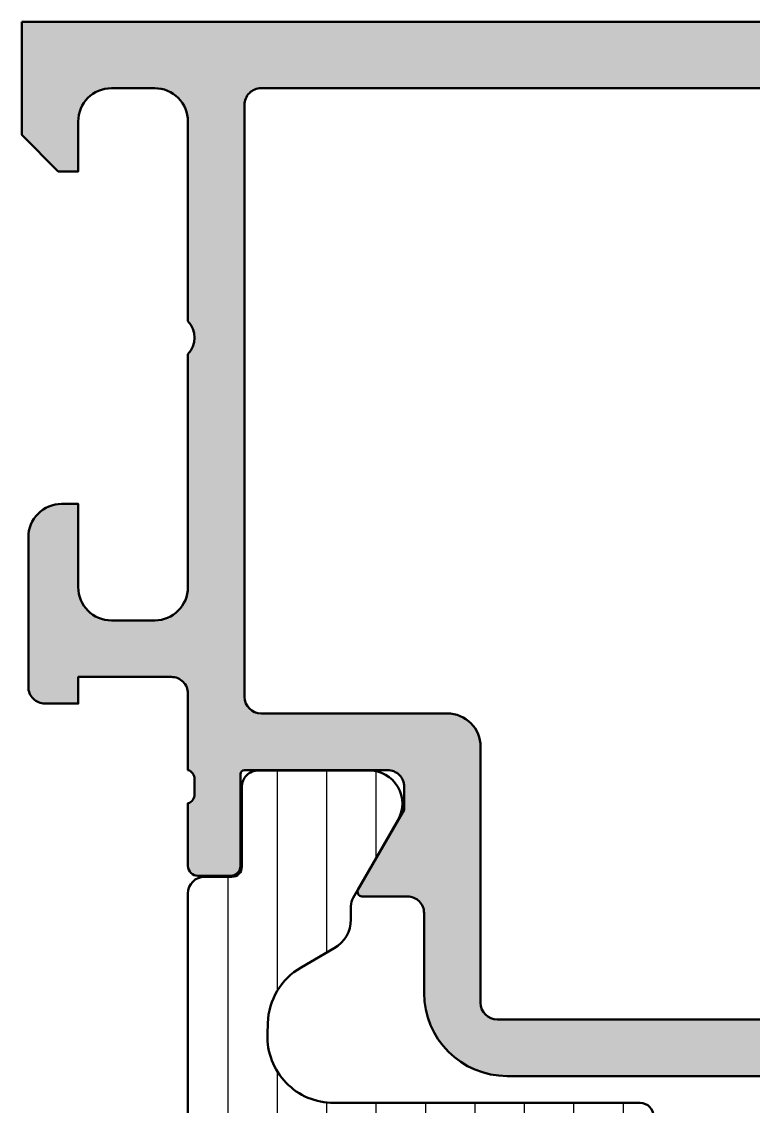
# Model space of a CAD drawing. Extents: x 0 to 94, y 0 to 75.
# Drawn here: x 25 to 47, y 42.39 to 75 of the extents above; entities that cross this region are included whole.
import ezdxf

# ---------------------------------------------------------------- set-up
doc = ezdxf.new("R2010")
doc.units = 0
for name, color, linetype, lineweight in [('0S-Alu contour', 7, 'Continuous', 50), ('0S-Alu hatch', 252, 'Continuous', 25), ('0S-Plastic contour', 254, 'Continuous', 50), ('0S-Plastic hatch', 253, 'Continuous', 25)]:
    doc.layers.add(name, color=color, linetype=linetype, lineweight=lineweight)

# ---------------------------------------------------------------- blocks, each defined once
blk = doc.blocks.new('398040__D6423D9F_69EB_4BC4_9C92_536BFC3D5A5B_')
at = {"layer": '0S-Alu hatch'}
h = blk.add_hatch(color=256, dxfattribs=at)
edge = h.paths.add_edge_path()
edge.add_line((24.99995243549416, 75), (24.99995243549302, 71.60000610351605))
edge.add_line((24.99995243549302, 71.60000610351605), (26.09995090961514, 70.50000000000014))
edge.add_line((26.09995090961514, 70.50000000000014), (26.69994938373612, 70.50000000000011))
edge.add_line((26.69994938373612, 70.50000000000011), (26.69994938373578, 72.00012054488425))
edge.add_ellipse((27.69995490333399, 72.00011502528507), major_axis=(-1.000005519613444, 0), ratio=1, start_angle=270.0003162478584, end_angle=359.99968375205344, ccw=False)
edge.add_line((27.69994938373714, 73.00012054488329), (28.99994480608823, 73.00012054488323))
edge.add_ellipse((28.99996006500485, 72.0001281744037), major_axis=(-0.9999923705959503, 0), ratio=1, start_angle=179.9991257291162, end_angle=270.00087427819267, ccw=False)
edge.add_line((29.99995243548438, 72.00011291561464), (29.99994480609886, 65.99999995296697))
edge.add_ellipse((29.47499722586679, 65.50000761257805), major_axis=(-0.7249567590133342, 0), ratio=1, start_angle=136.3947622149098, end_angle=223.6052377851353, ccw=False)
edge.add_line((29.99994480609926, 65.00001527218951), (29.99999809265172, 57.99999972534704))
edge.add_ellipse((28.99993929492219, 58.00005852307638), major_axis=(-1.000058799458011, 0), ratio=1, start_angle=90.00336866361289, end_angle=179.996631336242, ccw=False)
edge.add_line((28.99999809265067, 56.99999972534684), (27.69994926452629, 56.99999972534735))
edge.add_ellipse((27.70003678120887, 58.00008712281035), major_axis=(-1.000087401292255, 0), ratio=1, start_angle=0.0050070680665044165, end_angle=89.99498610166597, ccw=False)
edge.add_line((26.69994938373544, 57.99999972534884), (26.69994938373581, 60.50001525878903))
edge.add_line((26.69994938373581, 60.50001525878903), (26.19994938372569, 60.50001525878887))
edge.add_arc((26.19992649467931, 59.5000381462446), 0.9999771128062166, 89.9986885242292, 180.0034971356453)
edge.add_line((25.19994938373578, 59.4999771111102), (25.20001041889223, 54.99999972534706))
edge.add_arc((25.69997967827181, 54.99997661371029), 0.4999692599137589, 179.9973514386468, 270.0035228322613)
edge.add_line((25.70001041889271, 54.50000735474157), (26.70001041889192, 54.49999972534715))
edge.add_line((26.70001041889192, 54.49999972534715), (26.70001041889192, 55.29999514771066))
edge.add_line((26.70001041889192, 55.29999514771066), (29.49999809265192, 55.29999514771057))
edge.add_ellipse((29.49999809265197, 54.79999514771072), major_axis=(-0.4999999999998579, 0), ratio=1, start_angle=180, end_angle=270.00000000000614, ccw=False)
edge.add_line((29.99999809265183, 54.79999514771072), (29.99999809265137, 52.50033720962844))
edge.add_ellipse((29.92116164610833, 52.23281661763532), major_axis=(-0.2788950563274364, 0), ratio=1, start_angle=178.8354106259032, end_angle=253.5801235805065, ccw=False)
edge.add_line((30.19999909265138, 52.22714820963695), (30.19999909265138, 51.77355420963696))
edge.add_ellipse((29.92113099700821, 51.76789355015989), major_axis=(-0.2789255417371471, 0), ratio=1, start_angle=106.42459455535419, end_angle=181.1628700728881, ccw=False)
edge.add_line((29.99999809265137, 51.50035020963695), (29.99999809265137, 49.62033920962844))
edge.add_arc((30.29999809265138, 49.62033920962844), 0.3000000000000043, 180, 270)
edge.add_line((30.29999809265138, 49.32033920962844), (31.27997241169416, 49.32033920962844))
edge.add_arc((31.27997241169416, 49.62033920962845), 0.3000000000000043, 269.9999999999993, 360)
edge.add_line((31.57997241169416, 49.62033920962845), (31.57997241169416, 52.38033720962843))
edge.add_ellipse((31.69997241169375, 52.38033720962842), major_axis=(-0.1199999999995818, 0), ratio=1, start_angle=270.0000000000034, end_angle=360, ccw=False)
edge.add_line((31.69997241169374, 52.500337209628), (35.99995505402013, 52.50034669530624))
edge.add_ellipse((35.99996537413063, 52.00035701541654), major_axis=(-0.4999896799961939, 0), ratio=1, start_angle=179.9988173780284, end_angle=270.00118262196145, ccw=False)
edge.add_line((36.49995505402033, 52.00034669530595), (36.4999550540201, 51.30034974706417))
edge.add_line((36.4999550540201, 51.30034974706417), (35.11171042511422, 48.89582399022776))
edge.add_arc((35.23867146797479, 48.83914027023604), 0.1390401039856604, 155.9408883990604, 266.6087467658954)
edge.add_line((35.23044669220398, 48.70034364354842), (36.59995505401506, 48.70034364354841))
edge.add_ellipse((36.59995505401982, 48.20034364354854), major_axis=(-0.4999999999998721, 0), ratio=1, start_angle=180, end_angle=270.0000000005455, ccw=False)
edge.add_line((37.0999550540197, 48.20034364354854), (37.09995505402029, 45.80003967285242))
edge.add_arc((39.59995505402071, 45.8000396728522), 2.500000000000415, 180, 270)
edge.add_line((39.59995505402071, 43.30003967285178), (54.39983322620389, 43.30003967285211))
edge.add_arc((54.3998332262039, 45.80003967285222), 2.500000000000113, 269.9999999999998, 360)
edge.add_line((56.89983322620402, 45.80003967285222), (56.89983322620401, 48.20034364354868))
edge.add_ellipse((57.39983322620318, 48.20034364354857), major_axis=(-0.4999999999991687, 0), ratio=1, start_angle=269.99999999941866, end_angle=360, ccw=False)
edge.add_line((57.39983322620825, 48.70034364354774), (58.76934158802057, 48.70034364354774))
edge.add_arc((58.76111681224931, 48.83914027023583), 0.1390401039861504, 273.3912532342744, 384.0591116010899)
edge.add_line((58.88807785511018, 48.89582399022808), (57.49983322620393, 51.30034974706317))
edge.add_line((57.49983322620393, 51.30034974706317), (57.49983322620416, 52.00034669530556))
edge.add_ellipse((57.99982290609392, 52.00035701541648), major_axis=(-0.4999896799962792, 0), ratio=1, start_angle=-90.00118262192979, end_angle=0.0011826219716795094, ccw=False)
edge.add_line((57.99983322620415, 52.50034669530625), (62.29989964477818, 52.5003372094434))
edge.add_ellipse((62.29989964477819, 52.38038557645545), major_axis=(-0.1199516329879557, 0), ratio=1, start_angle=180, end_angle=270.0000000000034, ccw=False)
edge.add_line((62.41985127776614, 52.38038557645545), (62.41985127776615, 49.62038757645546))
edge.add_arc((62.71985127776616, 49.62038757645546), 0.3000000000000078, 180, 269.9999999999986)
edge.add_line((62.71985127776615, 49.32038757645544), (63.69982559680894, 49.32038757645544))
edge.add_arc((63.69982559680894, 49.62038757645544), 0.3000000000000043, 270, 360)
edge.add_line((63.99982559680895, 49.62038757645544), (63.99982559680894, 51.50039857646396))
edge.add_ellipse((64.0786926924521, 51.7679419169869), major_axis=(-0.2789255417371579, 0), ratio=1, start_angle=-1.1628700728853119, end_angle=73.57540544464553, ccw=False)
edge.add_line((63.79982459680894, 51.77360257646395), (63.79982459680894, 52.22719657646395))
edge.add_ellipse((64.07866204335198, 52.2328649844623), major_axis=(-0.2788950563274444, 0), ratio=1, start_angle=-73.58012358050678, end_angle=1.1645893740924862, ccw=False)
edge.add_line((63.99982559680895, 52.50038557645543), (63.99982559680974, 54.79999514771055))
edge.add_ellipse((64.49982559680988, 54.79999514771055), major_axis=(-0.5000000000001421, 0), ratio=1, start_angle=270.0000000000049, end_angle=360, ccw=False)
edge.add_line((64.49982559680984, 55.29999514771069), (67.29981327056917, 55.29999514771077))
edge.add_line((67.29981327056917, 55.29999514771077), (67.29981327056917, 54.49999972534715))
edge.add_line((67.29981327056917, 54.49999972534715), (68.29981327056919, 54.50000735474154))
edge.add_arc((68.29984401118968, 54.99997661370997), 0.4999692599134721, 269.9964771677863, 360.0026485613531)
edge.add_line((68.79981327056898, 54.99999972534698), (68.79987430572521, 59.49999972534691))
edge.add_arc((67.79978683515606, 59.49991225477811), 1.000087474394374, 0.0050112559646679, 89.99498874390596)
edge.add_line((67.79987430572521, 60.49999972534727), (67.29987430572521, 60.49999972534727))
edge.add_line((67.29987430572521, 60.49999972534727), (67.2998743057251, 57.99999972534749))
edge.add_ellipse((66.29978690825193, 58.00008712280988), major_axis=(-1.00008740129199, 0), ratio=1, start_angle=90.00501389832527, end_angle=179.994992931788, ccw=False)
edge.add_line((66.29987442493436, 56.99999972534715), (64.99982559680984, 56.99999972534738))
edge.add_ellipse((64.99988439453864, 58.00005852307641), major_axis=(-1.000058799457517, 0), ratio=1, start_angle=0.0033686637580103707, end_angle=89.99663133636858, ccw=False)
edge.add_line((63.99982559680961, 57.99999972534539), (63.99982559680962, 64.99999972534727))
edge.add_ellipse((64.52466493712814, 65.49999972534727), major_axis=(-0.7248836686986221, 0), ratio=1, start_angle=-43.61157673630481, end_angle=43.611576736304926, ccw=False)
edge.add_line((63.99982559680961, 65.99999972534727), (63.99982559680973, 72.00043483925435))
edge.add_ellipse((64.99988040549736, 72.00038766035017), major_axis=(-1.000054809800514, 0), ratio=1, start_angle=270.0031401344282, end_angle=359.997296995918, ccw=False)
edge.add_line((64.99982559680879, 73.00044246864877), (66.29987442493453, 73.00044246864852))
edge.add_ellipse((66.29978797931878, 72.0003561415644), major_axis=(-1.000086330820204, 0), ratio=1, start_angle=180.0053828449331, end_angle=269.9950474586109, ccw=False)
edge.add_line((67.29987430572545, 72.00045009804212), (67.2998743057251, 70.49999257278967))
edge.add_line((67.2998743057251, 70.49999257278967), (67.89984989166341, 70.49999257278986))
edge.add_line((67.89984989166341, 70.49999257278986), (68.99982548237324, 71.5999679203088))
edge.add_line((68.99982548237324, 71.5999679203088), (68.99982548237338, 75.00000000000034))
edge.add_line((68.99982548237338, 75.00000000000034), (24.99995243549416, 75))
edge = h.paths.add_edge_path()
edge.add_ellipse((32.19994785808963, 72.50000305175814), major_axis=(-0.5000000002325466, 0), ratio=1, start_angle=269.99825147215273, end_angle=360, ccw=False)
edge.add_line((32.19996311687363, 73.00000305175784), (61.79981033802074, 73.00000305175809))
edge.add_ellipse((61.79980759715278, 72.50000031089013), major_axis=(-0.500002740875468, 0), ratio=1, start_angle=180.0003140784808, end_angle=269.9996859213895, ccw=False)
edge.add_line((62.29981033802074, 72.50000305175763), (62.29981033802051, 54.70034974706374))
edge.add_ellipse((61.79981033802034, 54.70034974706374), major_axis=(-0.5000000000001706, 0), ratio=1, start_angle=90.00000000000648, end_angle=180, ccw=False)
edge.add_line((61.7998103380204, 54.20034974706357), (56.19983780384075, 54.20034974706414))
edge.add_arc((56.19983575667692, 53.20035179422808), 0.9999979528381494, 89.99988270591233, 180.0001172937092)
edge.add_line((55.19983780384087, 53.20034974706402), (55.19981491565716, 45.49999694824267))
edge.add_ellipse((54.6998041834736, 45.50003819936842), major_axis=(-0.5000107338851818, 0), ratio=1, start_angle=90.00210403669132, end_angle=179.99527307066, ccw=False)
edge.add_line((54.69982254505169, 45.00002746582038), (39.2999657351727, 45.00002746582048))
edge.add_ellipse((39.29998409675091, 45.50003819936842), major_axis=(-0.5000107338850684, 0), ratio=1, start_angle=0.004726929340108654, end_angle=89.99789596329572, ccw=False)
edge.add_line((38.79997336456746, 45.49999694824225), (38.79995047638363, 53.20034974707034))
edge.add_arc((37.79995252354741, 53.20035179422757), 0.99999795283832, 359.9998827062908, 450.0001172940974)
edge.add_line((37.79995047638341, 54.20034974706379), (32.19994785785674, 54.20034974706379))
edge.add_ellipse((32.19994785785685, 54.70034974706369), major_axis=(-0.4999999999998864, 0), ratio=1, start_angle=0, end_angle=89.99999999998698, ccw=False)
edge.add_line((31.69994785785696, 54.70034974706369), (31.69994785785708, 72.50000305175814))
at = {"layer": '0S-Alu contour', "color": 7}
for points in [[(24.99995243549416, 75), (24.99995243549302, 71.60000610351605), (26.09995090961514, 70.50000000000014), (26.69994938373612, 70.50000000000011), (26.69994938373578, 72.00012054488425)], [(67.29987430572545, 72.00045009804212), (67.2998743057251, 70.49999257278967), (67.89984989166341, 70.49999257278986), (68.99982548237324, 71.5999679203088), (68.99982548237338, 75.00000000000034), (24.99995243549416, 75)], [(27.69994938373714, 73.00012054488329), (28.99994480608823, 73.00012054488323)], [(32.19996311687363, 73.00000305175784), (61.79981033802074, 73.00000305175809)], [(64.99982559680879, 73.00044246864877), (66.29987442493453, 73.00044246864852)], [(31.69994785785696, 54.70034974706369), (31.69994785785708, 72.50000305175814)], [(62.29981033802074, 72.50000305175763), (62.29981033802051, 54.70034974706374)], [(29.99995243548438, 72.00011291561464), (29.99994480609886, 65.99999995296697)], [(63.99982559680961, 65.99999972534727), (63.99982559680973, 72.00043483925435)], [(29.99994480609926, 65.00001527218951), (29.99999809265172, 57.99999972534704)], [(63.99982559680961, 57.99999972534539), (63.99982559680962, 64.99999972534727)], [(26.69994938373544, 57.99999972534884), (26.69994938373581, 60.50001525878903), (26.19994938372569, 60.50001525878887)], [(67.79987430572521, 60.49999972534727), (67.29987430572521, 60.49999972534727), (67.2998743057251, 57.99999972534749)], [(25.19994938373578, 59.4999771111102), (25.20001041889223, 54.99999972534706)], [(68.79981327056898, 54.99999972534698), (68.79987430572521, 59.49999972534691)], [(28.99999809265067, 56.99999972534684), (27.69994926452629, 56.99999972534735)], [(66.29987442493436, 56.99999972534715), (64.99982559680984, 56.99999972534738)], [(25.70001041889271, 54.50000735474157), (26.70001041889192, 54.49999972534715), (26.70001041889192, 55.29999514771066), (29.49999809265192, 55.29999514771057)], [(64.49982559680984, 55.29999514771069), (67.29981327056917, 55.29999514771077), (67.29981327056917, 54.49999972534715), (68.29981327056919, 54.50000735474154)], [(29.99999809265183, 54.79999514771072), (29.99999809265137, 52.50033720962844)], [(63.99982559680895, 52.50038557645543), (63.99982559680974, 54.79999514771055)], [(37.79995047638341, 54.20034974706379), (32.19994785785674, 54.20034974706379)], [(61.7998103380204, 54.20034974706357), (56.19983780384075, 54.20034974706414)], [(38.79997336456746, 45.49999694824225), (38.79995047638363, 53.20034974707034)], [(55.19983780384087, 53.20034974706402), (55.19981491565716, 45.49999694824267)], [(30.19999909265138, 52.22714820963695), (30.19999909265138, 51.77355420963696)], [(31.57997241169416, 49.62033920962845), (31.57997241169416, 52.38033720962843)], [(31.69997241169374, 52.500337209628), (35.99995505402013, 52.50034669530624)], [(57.99983322620415, 52.50034669530625), (62.29989964477818, 52.5003372094434)], [(62.41985127776614, 52.38038557645545), (62.41985127776615, 49.62038757645546)], [(63.79982459680894, 51.77360257646395), (63.79982459680894, 52.22719657646395)], [(36.49995505402033, 52.00034669530595), (36.4999550540201, 51.30034974706417), (35.11171042511422, 48.89582399022776)], [(58.88807785511018, 48.89582399022808), (57.49983322620393, 51.30034974706317), (57.49983322620416, 52.00034669530556)], [(29.99999809265137, 51.50035020963695), (29.99999809265137, 49.62033920962844)], [(63.99982559680895, 49.62038757645544), (63.99982559680894, 51.50039857646396)], [(30.29999809265138, 49.32033920962844), (31.27997241169416, 49.32033920962844)], [(62.71985127776615, 49.32038757645544), (63.69982559680894, 49.32038757645544)], [(35.23044669220398, 48.70034364354842), (36.59995505401506, 48.70034364354841)], [(57.39983322620825, 48.70034364354774), (58.76934158802057, 48.70034364354774)], [(37.0999550540197, 48.20034364354854), (37.09995505402029, 45.80003967285242)], [(56.89983322620402, 45.80003967285222), (56.89983322620401, 48.20034364354868)], [(54.69982254505169, 45.00002746582038), (39.2999657351727, 45.00002746582048)], [(39.59995505402071, 43.30003967285178), (54.39983322620389, 43.30003967285211)]]:
    blk.add_lwpolyline(points, dxfattribs=at)
at = {"layer": '0S-Alu contour', "color": 7, "extrusion": (0, 0, -1)}
for centre, radius, start, end in [((-27.69995490333399, 72.00011502528507), 1.000005519613444, 0.0003162479465275, 89.9996837521416), ((-28.99996006500485, 72.0001281744037), 0.9999923705959503, 89.99912572180733, 180.0008742708838), ((-32.19994785808963, 72.50000305175814), 0.5000000002325466, 0, 90.00174852784727), ((-61.79980759715278, 72.50000031089013), 0.500002740875468, 90.00031407861044, 179.9996859215192), ((-64.99988040549736, 72.00038766035017), 1.000054809800514, 0.0027030040819815, 89.9968598655718), ((-66.29978797931878, 72.0003561415644), 1.000086330820204, 90.00495254138909, 179.9946171550669), ((-29.47499722586679, 65.50000761257805), 0.7249567590133342, 136.3947622148647, 223.6052377850902), ((-64.52466493712814, 65.49999972534727), 0.7248836686986221, 316.3884232636951, 43.61157673630487), ((-27.70003678120887, 58.00008712281035), 1.000087401292255, 270.005013898334, 359.9949929319335), ((-28.99993929492219, 58.00005852307638), 1.000058799458011, 180.003368663758, 269.9966313363871), ((-64.99988439453864, 58.00005852307641), 1.000058799457517, 270.0033686636314, 359.996631336242), ((-66.29978690825193, 58.00008712280988), 1.00008740129199, 180.0050070682121, 269.9949861016747), ((-29.49999809265197, 54.79999514771072), 0.4999999999998579, 89.99999999999388, 180), ((-64.49982559680988, 54.79999514771055), 0.5000000000001421, 0, 89.99999999999511), ((-32.19994785785685, 54.70034974706369), 0.4999999999998864, 270.000000000013, 0), ((-61.79981033802034, 54.70034974706374), 0.5000000000001706, 180, 269.9999999999935), ((-29.92116164610833, 52.23281661763532), 0.2788950563274364, 106.4198764194935, 181.1645893740969), ((-31.69997241169375, 52.38033720962842), 0.1199999999995818, 0, 89.99999999999662), ((-35.99996537413063, 52.00035701541654), 0.4999896799961939, 89.99881737803852, 180.0011826219717), ((-57.99982290609392, 52.00035701541648), 0.4999896799962792, 359.9988173780283, 90.00118262192973), ((-62.29989964477819, 52.38038557645545), 0.1199516329879557, 89.99999999999662, 180), ((-64.07866204335198, 52.2328649844623), 0.2788950563274444, 358.8354106259075, 73.58012358050688), ((-29.92113099700821, 51.76789355015989), 0.2789255417371471, 178.8371299271119, 253.5754054446458), ((-64.0786926924521, 51.7679419169869), 0.2789255417371579, 286.4245945553545, 1.162870072885284), ((-36.59995505401982, 48.20034364354854), 0.4999999999998721, 89.99999999945447, 180), ((-57.39983322620318, 48.20034364354857), 0.4999999999991687, 0, 90.00000000058134), ((-39.29998409675091, 45.50003819936842), 0.5000107338850684, 270.0021040367043, 359.9952730706599), ((-54.6998041834736, 45.50003819936842), 0.5000107338851818, 180.0047269293401, 269.9978959633087)]:
    blk.add_arc(centre, radius, start, end, dxfattribs=at)
at = {"layer": '0S-Alu contour', "color": 7}
for centre, radius, start, end in [((26.19992649467931, 59.5000381462446), 0.9999771128062166, 89.9986885242292, 180.0034971356453), ((67.79978683515606, 59.49991225477811), 1.000087474394374, 0.0050112559646679, 89.99498874390596), ((25.69997967827181, 54.99997661371029), 0.4999692599137589, 179.9973514386468, 270.0035228322613), ((68.29984401118968, 54.99997661370997), 0.4999692599134721, 269.9964771677863, 0.0026485613531484), ((37.79995252354741, 53.20035179422757), 0.99999795283832, 359.9998827062908, 90.00011729409745), ((56.19983575667692, 53.20035179422808), 0.9999979528381494, 89.99988270591233, 180.0001172937092), ((30.29999809265138, 49.62033920962844), 0.3000000000000043, 180, 270), ((31.27997241169416, 49.62033920962845), 0.3000000000000043, 269.9999999999993, 0), ((62.71985127776616, 49.62038757645546), 0.3000000000000078, 180, 269.9999999999986), ((63.69982559680894, 49.62038757645544), 0.3000000000000043, 270, 0), ((35.23867146797479, 48.83914027023604), 0.1390401039856604, 155.9408883990604, 266.6087467658954), ((58.76111681224931, 48.83914027023583), 0.1390401039861504, 273.3912532342744, 24.05911160108992), ((39.59995505402071, 45.8000396728522), 2.500000000000415, 180, 270), ((54.3998332262039, 45.80003967285222), 2.500000000000113, 269.9999999999998, 0)]:
    blk.add_arc(centre, radius, start, end, dxfattribs=at)
blk = doc.blocks.new('284163__18A5535A_B748_4C2D_93DA_4DFDD5C5FB51___53A38D41_53F8_440B_AF5E_DCBDC22F76F6_')
at = {"layer": '0S-Plastic hatch'}
h = blk.add_hatch(dxfattribs=at)
h.set_pattern_fill('ANSI31', color=256, scale=0.4680000000000001, angle=45, style=0)
h.set_pattern_definition([(90, (0, 0), (-1.4859, 0), [])])
edge = h.paths.add_edge_path()
edge.add_line((29.99999809265136, 48.79000299999995), (29.99999809265138, 16.20999699999988))
edge.add_arc((30.49999809265138, 16.20999699999988), 0.5, 180, 270.0000000000081)
edge.add_line((30.49999809265145, 15.70999699999988), (31.32033076590893, 15.70999699999999))
edge.add_ellipse((31.32033076590893, 15.40999699999993), major_axis=(-0.3000000000000682, 0), ratio=1, start_angle=180, end_angle=270, ccw=False)
edge.add_line((31.62033076590899, 15.40999699999998), (31.61999613660283, 13.00999861706368))
edge.add_arc((32.11999211404151, 13.00999597743868), 0.4999959774456508, 179.9996975182267, 270.0003024811965)
edge.add_line((32.11999475366667, 12.51), (35.43515744048284, 12.51))
edge.add_arc((35.44703488356272, 13.50992946068492), 0.9999999999998763, 269.3194566383534, 389.9999965993499)
edge.add_line((36.31306031702332, 14.00992940928405), (34.96698537592103, 16.34139991764112))
edge.add_ellipse((35.39999809265131, 16.59139989194063), major_axis=(-0.4999999999998948, 0), ratio=1, start_angle=0, end_angle=29.99999659934548, ccw=False)
edge.add_line((34.89999809265142, 16.59139989194065), (34.89999809265139, 16.81001272908001))
edge.add_ellipse((35.09999809265137, 16.81001272908001), major_axis=(-0.1999999999999815, 0), ratio=1, start_angle=269.99999999999795, end_angle=360, ccw=False)
edge.add_line((35.09999809265138, 17.01001272907999), (43.5999980926514, 17.01001272907994))
edge.add_arc((43.59999809265142, 17.41001272907993), 0.3999999999999915, 269.999999999998, 449.9999999999979)
edge.add_line((43.59999809265143, 17.81001272907992), (41.59999809265149, 17.81001272907995))
edge.add_ellipse((41.5999980926515, 18.11001272908), major_axis=(-0.300000000000054, 0), ratio=1, start_angle=0, end_angle=89.99999999999733, ccw=False)
edge.add_line((41.29999809265145, 18.11001272908), (41.29999809265136, 18.31001272908003))
edge.add_arc((40.99999809265139, 18.31001272908003), 0.2999999999999687, 0, 180)
edge.add_line((40.69999809265143, 18.31001272908003), (40.69999809265151, 18.11001272908013))
edge.add_ellipse((40.39999809265133, 18.11001272908007), major_axis=(-0.3000000000001748, 0), ratio=1, start_angle=90.000000000015, end_angle=180, ccw=False)
edge.add_line((40.39999809265141, 17.81001272907989), (36.89999809265142, 17.81001272907998))
edge.add_ellipse((36.89999809265143, 18.11001272908), major_axis=(-0.300000000000022, 0), ratio=1, start_angle=0, end_angle=89.99999999999733, ccw=False)
edge.add_line((36.59999809265141, 18.11001272908), (36.59999809265129, 18.31001272908003))
edge.add_arc((36.29999809265131, 18.31001272908003), 0.2999999999999829, 0, 180)
edge.add_line((35.99999809265133, 18.31001272908003), (35.99999809265141, 18.11001272908007))
edge.add_ellipse((35.69999809265139, 18.11001272908004), major_axis=(-0.3000000000000256, 0), ratio=1, start_angle=90.00000000000807, end_angle=180, ccw=False)
edge.add_line((35.69999809265143, 17.81001272908001), (34.53589647745098, 17.81001272908003))
edge.add_ellipse((34.53589647745101, 18.01001272871155), major_axis=(-0.1999999996315189, 0), ratio=1, start_angle=60.000000000000114, end_angle=89.99999999999193, ccw=False)
edge.add_line((34.43589647763524, 17.83680764827378), (33.39909399434451, 18.43540571210517))
edge.add_ellipse((34.39909382891554, 20.16745660626702), major_axis=(-1.999999992277231, 0), ratio=1, start_angle=1.7229977105126864, end_angle=60.00000534461259, ccw=False)
edge.add_line((32.39999809265142, 20.10732170492413), (32.00537866268745, 32.13201509160896))
edge.add_ellipse((41.99999809263043, 32.46001272908056), major_axis=(-9.99999999997904, 0), ratio=1, start_angle=-1.8796251589935764, end_angle=1.8796251589967028, ccw=False)
edge.add_line((32.00537866268742, 32.78801036655162), (32.26315301400549, 40.72281249282728))
edge.add_ellipse((33.26261495700188, 40.6900127290801), major_axis=(-1.000000000000002, 0), ratio=1, start_angle=269.9999999999992, end_angle=358.12037484100546, ccw=False)
edge.add_line((33.26261495700189, 41.69001272908009), (35.69999809265143, 41.69001272908001))
edge.add_ellipse((35.69999809265144, 41.39001272908005), major_axis=(-0.2999999999999687, 0), ratio=1, start_angle=180, end_angle=270.00000000000136, ccw=False)
edge.add_line((35.99999809265141, 41.39001272908007), (35.99999809265138, 41.19001272908003))
edge.add_arc((36.29999809265136, 41.19001272908001), 0.2999999999999829, 180, 360)
edge.add_line((36.59999809265135, 41.19001272908), (36.59999809265135, 41.39001272908))
edge.add_ellipse((36.8999980926513, 41.39001272908002), major_axis=(-0.2999999999999545, 0), ratio=1, start_angle=270, end_angle=360, ccw=False)
edge.add_line((36.8999980926513, 41.69001272907997), (40.39999809265157, 41.69001272908002))
edge.add_ellipse((40.39999809265156, 41.3900127290801), major_axis=(-0.299999999999919, 0), ratio=1, start_angle=180, end_angle=269.99999999999864, ccw=False)
edge.add_line((40.69999809265147, 41.39001272908012), (40.6999980926514, 41.19001272908))
edge.add_arc((40.99999809265139, 41.19001272908), 0.2999999999999971, 180, 360)
edge.add_line((41.29999809265139, 41.19001272908003), (41.29999809265145, 41.39001272908002))
edge.add_ellipse((41.59999809265143, 41.39001272908005), major_axis=(-0.2999999999999829, 0), ratio=1, start_angle=270.0000000000054, end_angle=360, ccw=False)
edge.add_line((41.5999980926514, 41.69001272908003), (43.5999980926514, 41.69001272908001))
edge.add_arc((43.5999980926514, 42.09001272907999), 0.3999999999999844, 270, 450)
edge.add_line((43.5999980926514, 42.49001272907999), (34.38785950495107, 42.49001272907993))
edge.add_ellipse((34.38785950495104, 44.49001272907994), major_axis=(-2.000000000000014, 0), ratio=1, start_angle=-1.8796251589948838, end_angle=90.0000000000008, ccw=False)
edge.add_line((32.38893561895824, 44.55561225657435), (32.39999809265136, 44.89270375323563))
edge.add_ellipse((34.39909383663482, 44.83256885166063), major_axis=(-2.000000000000055, 0), ratio=1, start_angle=299.99999465538883, end_angle=358.2770022894899, ccw=False)
edge.add_line((33.39909399820233, 46.56461975251061), (34.39999801186762, 47.1424918255765))
edge.add_arc((33.89999809265133, 48.00851727600147), 1.000000000000033, 299.9999946553925, 360)
edge.add_line((34.89999809265136, 48.00851727600148), (34.89999809265142, 48.40860010805933))
edge.add_ellipse((35.39999809265138, 48.40860010805926), major_axis=(-0.4999999999999574, 0), ratio=1, start_angle=330.0000034006557, end_angle=360, ccw=False)
edge.add_line((34.96698537592104, 48.6586000823588), (36.31306031702344, 50.99007059071589))
edge.add_arc((35.44703488356282, 51.49007053931505), 0.9999999999999037, 330.0000034006489, 450.6805433616457)
edge.add_line((35.43515744048296, 52.49), (32.11999475366656, 52.49))
edge.add_arc((32.1199921140414, 51.99000402256119), 0.4999959774457751, 89.99969751880354, 180.0003024817733)
edge.add_line((31.61999613660259, 51.99000138293619), (31.62033076590888, 49.59000299999996))
edge.add_ellipse((31.32033076590888, 49.59000299999996), major_axis=(-0.2999999999999971, 0), ratio=1, start_angle=90.00000000000892, end_angle=180, ccw=False)
edge.add_line((31.32033076590893, 49.29000299999995), (30.49999809265135, 49.29000299999994))
edge.add_arc((30.49999809265135, 48.79000299999995), 0.5, 90.0000000000004, 180)
at = {"layer": '0S-Plastic contour', "color": 7}
for points in [[(35.43515744048296, 52.49), (32.11999475366656, 52.49)], [(31.61999613660259, 51.99000138293619), (31.62033076590888, 49.59000299999996)], [(34.96698537592104, 48.6586000823588), (36.31306031702344, 50.99007059071589)], [(31.32033076590893, 49.29000299999995), (30.49999809265135, 49.29000299999994)], [(29.99999809265136, 48.79000299999995), (29.99999809265138, 16.20999699999988)], [(34.89999809265136, 48.00851727600148), (34.89999809265142, 48.40860010805933)], [(33.39909399820233, 46.56461975251061), (34.39999801186762, 47.1424918255765)], [(32.38893561895824, 44.55561225657435), (32.39999809265136, 44.89270375323563)], [(43.5999980926514, 42.49001272907999), (34.38785950495107, 42.49001272907993)], [(33.26261495700189, 41.69001272908009), (35.69999809265143, 41.69001272908001)], [(36.8999980926513, 41.69001272907997), (40.39999809265157, 41.69001272908002)], [(41.5999980926514, 41.69001272908003), (43.5999980926514, 41.69001272908001)], [(35.99999809265141, 41.39001272908007), (35.99999809265138, 41.19001272908003)], [(36.59999809265135, 41.19001272908), (36.59999809265135, 41.39001272908)], [(40.69999809265147, 41.39001272908012), (40.6999980926514, 41.19001272908)], [(41.29999809265139, 41.19001272908003), (41.29999809265145, 41.39001272908002)], [(32.00537866268742, 32.78801036655162), (32.26315301400549, 40.72281249282728)], [(32.39999809265142, 20.10732170492413), (32.00537866268745, 32.13201509160896)], [(34.43589647763524, 17.83680764827378), (33.39909399434451, 18.43540571210517)], [(35.99999809265133, 18.31001272908003), (35.99999809265141, 18.11001272908007)], [(36.59999809265141, 18.11001272908), (36.59999809265129, 18.31001272908003)], [(40.69999809265143, 18.31001272908003), (40.69999809265151, 18.11001272908013)], [(41.29999809265145, 18.11001272908), (41.29999809265136, 18.31001272908003)], [(35.69999809265143, 17.81001272908001), (34.53589647745098, 17.81001272908003)], [(40.39999809265141, 17.81001272907989), (36.89999809265142, 17.81001272907998)], [(43.59999809265143, 17.81001272907992), (41.59999809265149, 17.81001272907995)], [(35.09999809265138, 17.01001272907999), (43.5999980926514, 17.01001272907994)], [(34.89999809265142, 16.59139989194065), (34.89999809265139, 16.81001272908001)], [(36.31306031702332, 14.00992940928405), (34.96698537592103, 16.34139991764112)], [(30.49999809265145, 15.70999699999988), (31.32033076590893, 15.70999699999999)], [(31.62033076590899, 15.40999699999998), (31.61999613660283, 13.00999861706368)], [(32.11999475366667, 12.51), (35.43515744048284, 12.51)]]:
    blk.add_lwpolyline(points, dxfattribs=at)
for centre, radius, start, end in [((32.1199921140414, 51.99000402256119), 0.4999959774457751, 89.99969751880354, 180.0003024817733), ((35.44703488356282, 51.49007053931505), 0.9999999999999037, 330.0000034006489, 90.68054336164573), ((30.49999809265135, 48.79000299999995), 0.5, 90.0000000000004, 180), ((33.89999809265133, 48.00851727600147), 1.000000000000033, 299.9999946553925, 0), ((43.5999980926514, 42.09001272907999), 0.3999999999999844, 270, 90), ((36.29999809265136, 41.19001272908001), 0.2999999999999829, 180, 0), ((40.99999809265139, 41.19001272908), 0.2999999999999971, 180, 0), ((36.29999809265131, 18.31001272908003), 0.2999999999999829, 0, 180), ((40.99999809265139, 18.31001272908003), 0.2999999999999687, 0, 180), ((43.59999809265142, 17.41001272907993), 0.3999999999999915, 269.999999999998, 89.99999999999797), ((30.49999809265138, 16.20999699999988), 0.5, 180, 270.0000000000081), ((35.44703488356272, 13.50992946068492), 0.9999999999998763, 269.3194566383534, 29.99999659934991), ((32.11999211404151, 13.00999597743868), 0.4999959774456508, 179.9996975182267, 270.0003024811965)]:
    blk.add_arc(centre, radius, start, end, dxfattribs=at)
at = {"layer": '0S-Plastic contour', "color": 7, "extrusion": (0, 0, -1)}
for centre, radius, start, end in [((-31.32033076590888, 49.59000299999996), 0.2999999999999971, 180, 269.9999999999911), ((-35.39999809265138, 48.40860010805926), 0.4999999999999574, 0, 29.99999659934428), ((-34.39909383663482, 44.83256885166063), 2.000000000000055, 1.722997710510139, 60.00000534461117), ((-34.38785950495104, 44.49001272907994), 2.000000000000014, 269.9999999999992, 1.879625158994947), ((-33.26261495700188, 40.6900127290801), 1.000000000000002, 1.879625158994559, 90.00000000000081), ((-35.69999809265144, 41.39001272908005), 0.2999999999999687, 89.99999999999864, 180), ((-36.8999980926513, 41.39001272908002), 0.2999999999999545, 0, 90), ((-40.39999809265156, 41.3900127290801), 0.299999999999919, 90.00000000000136, 180), ((-41.59999809265143, 41.39001272908005), 0.2999999999999829, 0, 89.99999999999459), ((-41.99999809263043, 32.46001272908056), 9.99999999997904, 358.1203748410033, 1.879625158993589), ((-34.39909382891554, 20.16745660626702), 1.999999992277231, 299.9999946553874, 358.2770022894873), ((-35.69999809265139, 18.11001272908004), 0.3000000000000256, 180, 269.9999999999919), ((-36.89999809265143, 18.11001272908), 0.300000000000022, 270.0000000000027, 0), ((-40.39999809265133, 18.11001272908007), 0.3000000000001748, 180, 269.999999999985), ((-41.5999980926515, 18.11001272908), 0.300000000000054, 270.0000000000027, 0), ((-34.53589647745101, 18.01001272871155), 0.1999999996315189, 270.0000000000081, 299.9999999999999), ((-35.09999809265137, 16.81001272908001), 0.1999999999999815, 0, 90.00000000000205), ((-35.39999809265131, 16.59139989194063), 0.4999999999998948, 330.0000034006545, 0), ((-31.32033076590893, 15.40999699999993), 0.3000000000000682, 90, 180)]:
    blk.add_arc(centre, radius, start, end, dxfattribs=at)
blk = doc.blocks.new('381910__4415C429_BD71_4D6B_B672_09D0D6D1817C_')
at = {"layer": '0S-Alu contour', "color": 7}
blk.add_blockref('398040__D6423D9F_69EB_4BC4_9C92_536BFC3D5A5B_', (0, 0), dxfattribs=at)
at = {"layer": '0S-Plastic contour', "color": 7}
blk.add_blockref('284163__18A5535A_B748_4C2D_93DA_4DFDD5C5FB51___53A38D41_53F8_440B_AF5E_DCBDC22F76F6_', (0, 0), dxfattribs=at)

msp = doc.modelspace()

# ---------------------------------------------------------------- block references
at = {"layer": '0S-Alu contour', "color": 7}
msp.add_blockref('381910__4415C429_BD71_4D6B_B672_09D0D6D1817C_', (0, 0), dxfattribs=at)

doc.saveas('drawing.dxf')
